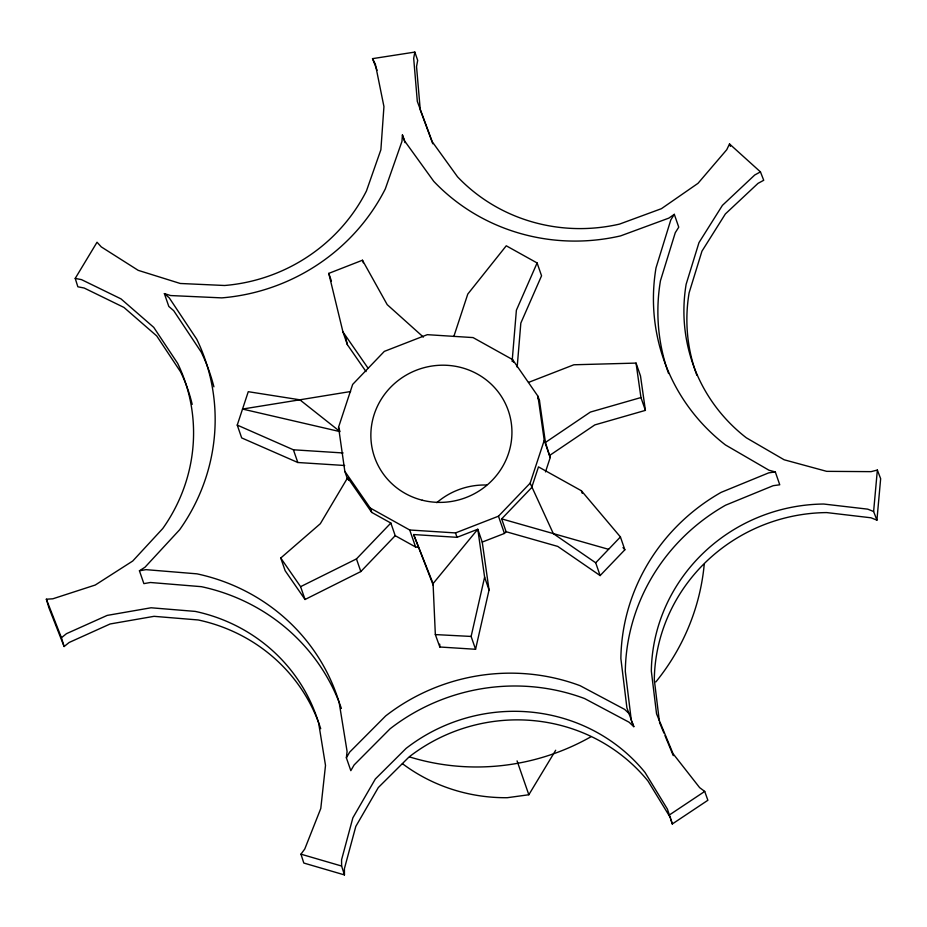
<?xml version="1.0" encoding="UTF-8"?>
<svg xmlns="http://www.w3.org/2000/svg" width="927" height="927" viewBox="0 0 927 927"><rect width="100%" height="100%" fill="white"/><g stroke="black" fill="none" stroke-linecap="round" stroke-linejoin="round"><path stroke-width="1.39" d="M668.576 373.523A197.022 190.128 -19.1 0 1 660.453 280.73L675.262 232.723L678.749 227.173L674.311 214.334L668.854 218.112L620.592 235.887A197.022 190.128 -19.1 0 1 433.755 181.344L404.635 140.974L402.411 134.96L401.959 141.391L385.319 188.876A197.022 190.128 -19.1 0 1 221.762 297.88L170.638 295.551L164.369 293.592L168.807 306.431L173.697 310.684L201.229 352.109A197.022 190.128 -19.1 0 1 213.905 386.837M512.133 361.403L516.385 310.232L537.104 262.955L506.258 245.794L467.776 294.091L453.824 336.489M517.173 367.127L520.835 323.071L541.553 275.794L537.104 262.955M659.329 720.963L654.3 679.711A170.892 164.913 -19.1 0 1 826.699 512.585L870.974 517.787L876.919 520.14L873.616 511.495L877.359 470.059L871.067 471.646L826.675 471.345L784.126 459.769L746.351 437.811A170.892 164.913 -19.1 0 1 686.142 284.265L698.981 242.619L722.4 205.388L754.752 174.983L760.453 171.889L763.721 180.278L758.019 183.361L725.366 213.952L701.948 251.182L689.109 292.828A170.892 164.913 -19.1 0 0 696.849 375.226M876.919 520.14L880.65 478.703L877.359 470.059M631.357 720.731L625.308 671.391A197.022 190.128 -19.1 0 1 725.586 505.192L773.176 485.69L779.758 484.786L775.32 471.947L768.738 472.851L721.148 492.353A197.022 190.128 -19.1 0 0 620.87 658.552L626.907 707.892L633.813 726.664L629.097 722.226L584.566 698.541A197.022 190.128 -19.1 0 0 390.116 728.761L354.102 764.972L350.823 770.65L346.374 757.811L347.08 751.391L339.131 702.342A197.022 190.128 -19.1 0 0 196.93 573.836L145.979 569.653L139.432 570.789L143.87 583.628L150.417 582.492L201.379 586.675A197.022 190.128 -19.1 0 1 341.391 708.471M377.069 70.267L372.527 58.644L414.844 52.086L413.685 58.32L417.312 101.391L432.249 141.773L457.509 176.79A170.892 164.913 -19.1 0 0 619.56 224.091L661.426 208.679L697.996 183.337L726.756 149.71L729.514 143.952L760.453 171.889M413.639 534.543L433.071 583.581L435.342 634.578L439.827 647L475.563 649.282L471.125 636.443L484.612 577.15L477.787 529.247L457.023 537.324L413.639 534.543L433.326 585.447M475.563 649.282L489.05 589.989L482.237 542.075L477.787 529.247L433.071 583.581M344.67 465.493L297.81 462.503L241.68 437.915L237.242 425.087L248.262 391.692L299.85 399.804L350.615 391.53M347.567 479.247L344.832 471.345L338.552 427.231L352.654 384.427L384.323 351.391L427.301 334.67L473.071 337.59L512.561 359.572L537.961 396.246L539.491 400.649L545.435 442.446L550.209 457.59L545.493 471.913M344.832 471.345L370.232 508.019L409.722 530.001L455.493 532.921L498.471 516.2L530.14 483.164L544.242 440.348L537.961 396.246M346.374 757.811L349.653 752.145L385.667 715.934A197.022 190.128 -19.1 0 1 580.128 685.702L624.659 709.398L629.375 713.825M347.683 477.683L320.325 523.709L280.754 558.019L285.157 570.731L305.041 599.491L360.823 571.553L395.215 535.679L390.846 523.048L371.762 512.434L347.683 477.683L348.564 480.221M192.19 404.381A170.892 164.913 -19.1 0 0 180.591 371.866L156.721 335.933L123.951 307.44L84.16 288.019L77.856 286.791L75.214 278.413L97.034 242.237L101.275 246.895L138.204 270.348L180.244 283.477L224.589 285.493A170.892 164.913 -19.1 0 0 366.455 190.939L380.881 149.757L383.94 106.582L375.365 64.23L372.527 58.644M402.422 763.663A172.7 166.651 -19.1 0 0 507.289 797.707L528.83 794.752L555.69 750.244M674.311 214.334L670.812 219.884L656.003 267.891A197.022 190.128 -19.1 0 0 725.412 444.914L768.97 470.221L775.32 471.947M670.58 817.962L647.961 780.986A170.892 164.913 -19.1 0 0 409.05 756.965L378.309 787.556L355.817 826.397L344.415 868.622L344.45 874.914L303.801 863.037L300.951 854.173L304.763 849.016L320.788 808.483L325.504 765.412L318.61 722.863A170.892 164.913 -19.1 0 0 195.261 611.403L151.066 607.776L107.161 615.412L66.477 633.674L61.449 637.73L64.114 646.536L69.143 642.481L110.116 623.975L154.033 616.328L198.227 619.966A170.892 164.913 -19.1 0 1 320.719 728.703M600.128 575.574L595.702 562.793L620.418 536.942L581.38 490.742L538.483 466.884L531.669 487.579L501.658 518.877L506.107 531.716L557.764 546.42L600.128 575.574L624.856 549.781L620.418 536.942M280.754 558.019L300.591 586.664L356.455 558.923L390.846 523.048M482.237 542.075L504.439 533.442L506.107 531.716M545.435 442.446L590.372 412.075L640.951 397.544L636.049 363.094L573.883 364.774L528.541 382.399M549.873 455.284L594.81 424.914L645.401 410.371L640.499 375.933L636.049 363.094M669.132 815.134L704.717 791.415L707.88 800.268L672.284 823.987L667.417 809.109L645.007 772.434A170.892 164.913 -19.1 0 0 406.084 748.402L375.342 778.993L352.863 817.834L341.576 859.758L341.611 866.038L344.45 874.914M139.432 570.789L145.018 567.208L179.641 529.746A197.022 190.128 -19.1 0 0 196.779 339.27L169.247 297.845L164.369 293.592M423.384 337.092L387.196 304.635L362.457 260.232L328.772 273.384L342.955 331.936L347.358 344.659L366.026 371.6M64.114 646.536L49.004 608.019L46.35 599.213L52.804 598.807L95.249 585.03L132.735 561.02L162.77 528.517A170.892 164.913 -19.1 0 0 177.625 363.303L153.755 327.37L120.985 298.876L81.518 279.63L75.214 278.413M435.342 634.578L471.125 636.443M237.242 425.087L293.407 449.792L343.117 452.967M395.215 535.679L415.62 547.023L418.031 547.185M608.552 549.317L501.658 518.877M300.951 854.173L341.611 866.038M873.616 511.495L867.684 509.143L823.732 504.033A170.892 164.913 -19.1 0 0 651.333 671.148L656.548 713.825L673.072 753.721L699.642 787.637L704.717 791.415M595.702 562.793L553.338 533.639L530.14 483.164M623.002 547.579L624.856 549.781M537.857 398.286L539.491 400.649M342.955 331.936L368.1 368.251M659.503 722.376L663.917 733.025M665.018 735.679L673.28 755.632M631.855 721.913L633.813 726.664M46.35 599.213L61.449 637.73M729.514 143.952L730.453 146.35M432.782 143.766L420.279 109.954L416.536 66.582L417.683 60.359L414.844 52.086M517.069 760.882L528.83 794.752M640.951 397.544L645.401 410.371M581.38 490.742L582.26 493.315M544.242 440.348L550.209 457.59M512.561 359.572L513.477 362.214M402.411 134.96L405.076 142.654M498.471 516.2L504.439 533.442M484.612 577.15L489.05 589.989M455.493 532.921L457.023 537.324M328.772 273.384L331.437 281.09M409.722 530.001L415.62 547.023M370.232 508.019L371.762 512.434M338.552 427.231L339.699 430.545M356.455 558.923L360.823 571.553M293.407 449.792L297.81 462.503M300.591 586.664L305.041 599.491M362.457 260.232L363.314 262.805M670.916 819.167L672.284 823.987M345.678 337.706L347.358 344.659M439.699 644.161L439.827 647M436.756 502.689A70.8 68.331 -19.1 0 1 486.594 485.03M704.219 564.439A224.508 216.651 -19.1 0 1 655.852 681.924M590.858 736.814A224.508 216.651 -19.1 0 1 409.734 756.977M299.85 399.804L242.515 409.05L340.082 431.646L299.85 399.804M422.283 500.221A70.8 68.331 -19.1 0 0 509.757 415.412A70.8 68.331 -19.1 0 0 392.144 385.748A70.8 68.331 -19.1 0 0 422.283 500.221"/></g></svg>
